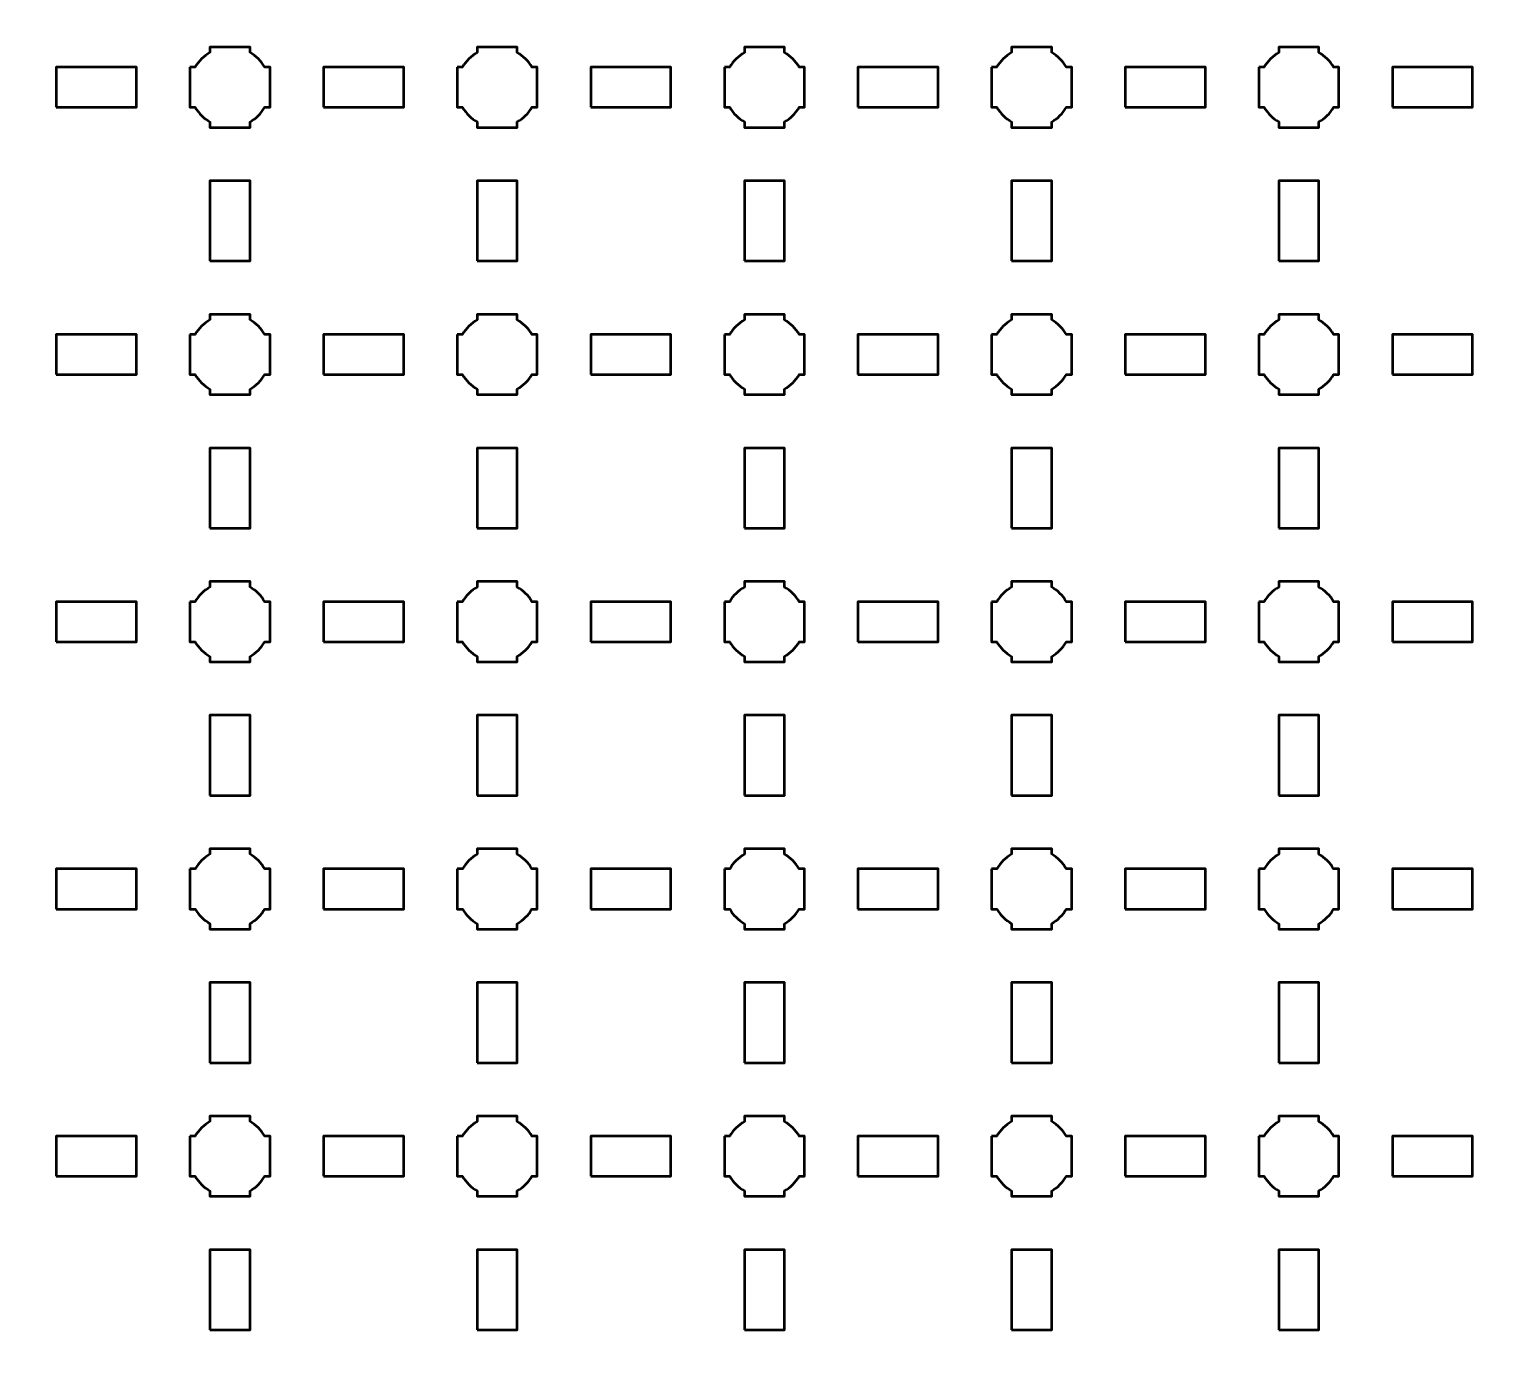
# Model space of a CAD drawing. Header units: centimetres. Extents: x -31.1 to 10.1, y -35.5 to 5.8.
# Drawn here: x -20 to -8.93, y -26.34 to -16.42 of the extents above; entities that cross this region are included whole.
import ezdxf

# ---------------------------------------------------------------- set-up
doc = ezdxf.new("R2010")
doc.units = ezdxf.units.CM
doc.header["$MEASUREMENT"] = 0
doc.layers.add('Layer 1', color=7, linetype='Continuous')

msp = doc.modelspace()

# ---------------------------------------------------------------- linework, layer by layer
at = {"layer": 'Layer 1', "lineweight": 53}
for points in [[(-19.8, -17), (-19.2, -17), (-19.2, -16.7), (-19.8, -16.7), (-19.8, -17)], [(-17.8, -17), (-17.2, -17), (-17.2, -16.7), (-17.8, -16.7), (-17.8, -17)], [(-15.8, -17), (-15.2, -17), (-15.2, -16.7), (-15.8, -16.7), (-15.8, -17)], [(-13.8, -17), (-13.2, -17), (-13.2, -16.7), (-13.8, -16.7), (-13.8, -17)], [(-11.8, -17), (-11.2, -17), (-11.2, -16.7), (-11.8, -16.7), (-11.8, -17)], [(-9.8, -17), (-9.2, -17), (-9.2, -16.7), (-9.8, -16.7), (-9.8, -17)], [(-18.65, -18.15), (-18.35, -18.15), (-18.35, -17.55), (-18.65, -17.55), (-18.65, -18.15)], [(-16.65, -18.15), (-16.35, -18.15), (-16.35, -17.55), (-16.65, -17.55), (-16.65, -18.15)], [(-14.65, -18.15), (-14.35, -18.15), (-14.35, -17.55), (-14.65, -17.55), (-14.65, -18.15)], [(-12.65, -18.15), (-12.35, -18.15), (-12.35, -17.55), (-12.65, -17.55), (-12.65, -18.15)], [(-10.65, -18.15), (-10.35, -18.15), (-10.35, -17.55), (-10.65, -17.55), (-10.65, -18.15)], [(-19.8, -19), (-19.2, -19), (-19.2, -18.7), (-19.8, -18.7), (-19.8, -19)], [(-17.8, -19), (-17.2, -19), (-17.2, -18.7), (-17.8, -18.7), (-17.8, -19)], [(-15.8, -19), (-15.2, -19), (-15.2, -18.7), (-15.8, -18.7), (-15.8, -19)], [(-13.8, -19), (-13.2, -19), (-13.2, -18.7), (-13.8, -18.7), (-13.8, -19)], [(-11.8, -19), (-11.2, -19), (-11.2, -18.7), (-11.8, -18.7), (-11.8, -19)], [(-9.8, -19), (-9.2, -19), (-9.2, -18.7), (-9.8, -18.7), (-9.8, -19)], [(-18.65, -20.15), (-18.35, -20.15), (-18.35, -19.55), (-18.65, -19.55), (-18.65, -20.15)], [(-16.65, -20.15), (-16.35, -20.15), (-16.35, -19.55), (-16.65, -19.55), (-16.65, -20.15)], [(-14.65, -20.15), (-14.35, -20.15), (-14.35, -19.55), (-14.65, -19.55), (-14.65, -20.15)], [(-12.65, -20.15), (-12.35, -20.15), (-12.35, -19.55), (-12.65, -19.55), (-12.65, -20.15)], [(-10.65, -20.15), (-10.35, -20.15), (-10.35, -19.55), (-10.65, -19.55), (-10.65, -20.15)], [(-19.8, -21), (-19.2, -21), (-19.2, -20.7), (-19.8, -20.7), (-19.8, -21)], [(-17.8, -21), (-17.2, -21), (-17.2, -20.7), (-17.8, -20.7), (-17.8, -21)], [(-15.8, -21), (-15.2, -21), (-15.2, -20.7), (-15.8, -20.7), (-15.8, -21)], [(-13.8, -21), (-13.2, -21), (-13.2, -20.7), (-13.8, -20.7), (-13.8, -21)], [(-11.8, -21), (-11.2, -21), (-11.2, -20.7), (-11.8, -20.7), (-11.8, -21)], [(-9.8, -21), (-9.2, -21), (-9.2, -20.7), (-9.8, -20.7), (-9.8, -21)], [(-18.65, -22.15), (-18.35, -22.15), (-18.35, -21.55), (-18.65, -21.55), (-18.65, -22.15)], [(-16.65, -22.15), (-16.35, -22.15), (-16.35, -21.55), (-16.65, -21.55), (-16.65, -22.15)], [(-14.65, -22.15), (-14.35, -22.15), (-14.35, -21.55), (-14.65, -21.55), (-14.65, -22.15)], [(-12.65, -22.15), (-12.35, -22.15), (-12.35, -21.55), (-12.65, -21.55), (-12.65, -22.15)], [(-10.65, -22.15), (-10.35, -22.15), (-10.35, -21.55), (-10.65, -21.55), (-10.65, -22.15)], [(-19.8, -23), (-19.2, -23), (-19.2, -22.7), (-19.8, -22.7), (-19.8, -23)], [(-17.8, -23), (-17.2, -23), (-17.2, -22.7), (-17.8, -22.7), (-17.8, -23)], [(-15.8, -23), (-15.2, -23), (-15.2, -22.7), (-15.8, -22.7), (-15.8, -23)], [(-13.8, -23), (-13.2, -23), (-13.2, -22.7), (-13.8, -22.7), (-13.8, -23)], [(-11.8, -23), (-11.2, -23), (-11.2, -22.7), (-11.8, -22.7), (-11.8, -23)], [(-9.8, -23), (-9.2, -23), (-9.2, -22.7), (-9.8, -22.7), (-9.8, -23)], [(-18.65, -24.15), (-18.35, -24.15), (-18.35, -23.55), (-18.65, -23.55), (-18.65, -24.15)], [(-16.65, -24.15), (-16.35, -24.15), (-16.35, -23.55), (-16.65, -23.55), (-16.65, -24.15)], [(-14.65, -24.15), (-14.35, -24.15), (-14.35, -23.55), (-14.65, -23.55), (-14.65, -24.15)], [(-12.65, -24.15), (-12.35, -24.15), (-12.35, -23.55), (-12.65, -23.55), (-12.65, -24.15)], [(-10.65, -24.15), (-10.35, -24.15), (-10.35, -23.55), (-10.65, -23.55), (-10.65, -24.15)], [(-19.8, -25), (-19.2, -25), (-19.2, -24.7), (-19.8, -24.7), (-19.8, -25)], [(-17.8, -25), (-17.2, -25), (-17.2, -24.7), (-17.8, -24.7), (-17.8, -25)], [(-15.8, -25), (-15.2, -25), (-15.2, -24.7), (-15.8, -24.7), (-15.8, -25)], [(-13.8, -25), (-13.2, -25), (-13.2, -24.7), (-13.8, -24.7), (-13.8, -25)], [(-11.8, -25), (-11.2, -25), (-11.2, -24.7), (-11.8, -24.7), (-11.8, -25)], [(-9.8, -25), (-9.2, -25), (-9.2, -24.7), (-9.8, -24.7), (-9.8, -25)], [(-18.65, -26.15), (-18.35, -26.15), (-18.35, -25.55), (-18.65, -25.55), (-18.65, -26.15)], [(-16.65, -26.15), (-16.35, -26.15), (-16.35, -25.55), (-16.65, -25.55), (-16.65, -26.15)], [(-14.65, -26.15), (-14.35, -26.15), (-14.35, -25.55), (-14.65, -25.55), (-14.65, -26.15)], [(-12.65, -26.15), (-12.35, -26.15), (-12.35, -25.55), (-12.65, -25.55), (-12.65, -26.15)], [(-10.65, -26.15), (-10.35, -26.15), (-10.35, -25.55), (-10.65, -25.55), (-10.65, -26.15)]]:
    msp.add_lwpolyline(points, close=True, dxfattribs=at)
at = {"layer": 'Layer 1', "color": 250, "lineweight": 53}
msp.add_ellipse((-10.5, -14.85), major_axis=(0, 20.65), ratio=1, dxfattribs=at)
at = {"layer": 'Layer 1', "lineweight": 53}
for points in [[(-18.8, -16.7), (-18.8, -16.7), (-18.75985, -16.7), (-18.75985, -16.7), (-18.75985, -16.7), (-18.7335, -16.65447), (-18.69553, -16.6165), (-18.65, -16.59015), (-18.65, -16.59015), (-18.65, -16.59015), (-18.65, -16.55), (-18.65, -16.55), (-18.65, -16.55), (-18.65, -16.55), (-18.5, -16.55), (-18.5, -16.55), (-18.5, -16.55), (-18.5, -16.55), (-18.35, -16.55), (-18.35, -16.55), (-18.35, -16.55), (-18.35, -16.55), (-18.35, -16.59015), (-18.35, -16.59015), (-18.35, -16.59015), (-18.30447, -16.6165), (-18.2665, -16.65447), (-18.24015, -16.7), (-18.24015, -16.7), (-18.24015, -16.7), (-18.2, -16.7), (-18.2, -16.7), (-18.2, -16.7), (-18.2, -16.7), (-18.2, -16.85), (-18.2, -16.85), (-18.2, -16.85), (-18.2, -16.85), (-18.2, -17), (-18.2, -17), (-18.2, -17), (-18.2, -17), (-18.24015, -17), (-18.24015, -17), (-18.24015, -17), (-18.2665, -17.04553), (-18.30447, -17.0835), (-18.35, -17.10985), (-18.35, -17.10985), (-18.35, -17.10985), (-18.35, -17.15), (-18.35, -17.15), (-18.35, -17.15), (-18.35, -17.15), (-18.5, -17.15), (-18.5, -17.15), (-18.5, -17.15), (-18.5, -17.15), (-18.65, -17.15), (-18.65, -17.15), (-18.65, -17.15), (-18.65, -17.15), (-18.65, -17.10985), (-18.65, -17.10985), (-18.65, -17.10985), (-18.69553, -17.0835), (-18.7335, -17.04553), (-18.75985, -17), (-18.75985, -17), (-18.75985, -17), (-18.8, -17), (-18.8, -17), (-18.8, -17), (-18.8, -17), (-18.8, -16.85), (-18.8, -16.85), (-18.8, -16.85), (-18.8, -16.85), (-18.8, -16.7), (-18.8, -16.7)], [(-16.8, -16.7), (-16.8, -16.7), (-16.75985, -16.7), (-16.75985, -16.7), (-16.75985, -16.7), (-16.7335, -16.65447), (-16.69553, -16.6165), (-16.65, -16.59015), (-16.65, -16.59015), (-16.65, -16.59015), (-16.65, -16.55), (-16.65, -16.55), (-16.65, -16.55), (-16.65, -16.55), (-16.5, -16.55), (-16.5, -16.55), (-16.5, -16.55), (-16.5, -16.55), (-16.35, -16.55), (-16.35, -16.55), (-16.35, -16.55), (-16.35, -16.55), (-16.35, -16.59015), (-16.35, -16.59015), (-16.35, -16.59015), (-16.30447, -16.6165), (-16.2665, -16.65447), (-16.24015, -16.7), (-16.24015, -16.7), (-16.24015, -16.7), (-16.2, -16.7), (-16.2, -16.7), (-16.2, -16.7), (-16.2, -16.7), (-16.2, -16.85), (-16.2, -16.85), (-16.2, -16.85), (-16.2, -16.85), (-16.2, -17), (-16.2, -17), (-16.2, -17), (-16.2, -17), (-16.24015, -17), (-16.24015, -17), (-16.24015, -17), (-16.2665, -17.04553), (-16.30447, -17.0835), (-16.35, -17.10985), (-16.35, -17.10985), (-16.35, -17.10985), (-16.35, -17.15), (-16.35, -17.15), (-16.35, -17.15), (-16.35, -17.15), (-16.5, -17.15), (-16.5, -17.15), (-16.5, -17.15), (-16.5, -17.15), (-16.65, -17.15), (-16.65, -17.15), (-16.65, -17.15), (-16.65, -17.15), (-16.65, -17.10985), (-16.65, -17.10985), (-16.65, -17.10985), (-16.69553, -17.0835), (-16.7335, -17.04553), (-16.75985, -17), (-16.75985, -17), (-16.75985, -17), (-16.8, -17), (-16.8, -17), (-16.8, -17), (-16.8, -17), (-16.8, -16.85), (-16.8, -16.85), (-16.8, -16.85), (-16.8, -16.85), (-16.8, -16.7), (-16.8, -16.7)], [(-14.8, -16.7), (-14.8, -16.7), (-14.75985, -16.7), (-14.75985, -16.7), (-14.75985, -16.7), (-14.7335, -16.65447), (-14.69553, -16.6165), (-14.65, -16.59015), (-14.65, -16.59015), (-14.65, -16.59015), (-14.65, -16.55), (-14.65, -16.55), (-14.65, -16.55), (-14.65, -16.55), (-14.5, -16.55), (-14.5, -16.55), (-14.5, -16.55), (-14.5, -16.55), (-14.35, -16.55), (-14.35, -16.55), (-14.35, -16.55), (-14.35, -16.55), (-14.35, -16.59015), (-14.35, -16.59015), (-14.35, -16.59015), (-14.30447, -16.6165), (-14.2665, -16.65447), (-14.24015, -16.7), (-14.24015, -16.7), (-14.24015, -16.7), (-14.2, -16.7), (-14.2, -16.7), (-14.2, -16.7), (-14.2, -16.7), (-14.2, -16.85), (-14.2, -16.85), (-14.2, -16.85), (-14.2, -16.85), (-14.2, -17), (-14.2, -17), (-14.2, -17), (-14.2, -17), (-14.24015, -17), (-14.24015, -17), (-14.24015, -17), (-14.2665, -17.04553), (-14.30447, -17.0835), (-14.35, -17.10985), (-14.35, -17.10985), (-14.35, -17.10985), (-14.35, -17.15), (-14.35, -17.15), (-14.35, -17.15), (-14.35, -17.15), (-14.5, -17.15), (-14.5, -17.15), (-14.5, -17.15), (-14.5, -17.15), (-14.65, -17.15), (-14.65, -17.15), (-14.65, -17.15), (-14.65, -17.15), (-14.65, -17.10985), (-14.65, -17.10985), (-14.65, -17.10985), (-14.69553, -17.0835), (-14.7335, -17.04553), (-14.75985, -17), (-14.75985, -17), (-14.75985, -17), (-14.8, -17), (-14.8, -17), (-14.8, -17), (-14.8, -17), (-14.8, -16.85), (-14.8, -16.85), (-14.8, -16.85), (-14.8, -16.85), (-14.8, -16.7), (-14.8, -16.7)], [(-12.8, -16.7), (-12.8, -16.7), (-12.75985, -16.7), (-12.75985, -16.7), (-12.75985, -16.7), (-12.7335, -16.65447), (-12.69553, -16.6165), (-12.65, -16.59015), (-12.65, -16.59015), (-12.65, -16.59015), (-12.65, -16.55), (-12.65, -16.55), (-12.65, -16.55), (-12.65, -16.55), (-12.5, -16.55), (-12.5, -16.55), (-12.5, -16.55), (-12.5, -16.55), (-12.35, -16.55), (-12.35, -16.55), (-12.35, -16.55), (-12.35, -16.55), (-12.35, -16.59015), (-12.35, -16.59015), (-12.35, -16.59015), (-12.30447, -16.6165), (-12.2665, -16.65447), (-12.24015, -16.7), (-12.24015, -16.7), (-12.24015, -16.7), (-12.2, -16.7), (-12.2, -16.7), (-12.2, -16.7), (-12.2, -16.7), (-12.2, -16.85), (-12.2, -16.85), (-12.2, -16.85), (-12.2, -16.85), (-12.2, -17), (-12.2, -17), (-12.2, -17), (-12.2, -17), (-12.24015, -17), (-12.24015, -17), (-12.24015, -17), (-12.2665, -17.04553), (-12.30447, -17.0835), (-12.35, -17.10985), (-12.35, -17.10985), (-12.35, -17.10985), (-12.35, -17.15), (-12.35, -17.15), (-12.35, -17.15), (-12.35, -17.15), (-12.5, -17.15), (-12.5, -17.15), (-12.5, -17.15), (-12.5, -17.15), (-12.65, -17.15), (-12.65, -17.15), (-12.65, -17.15), (-12.65, -17.15), (-12.65, -17.10985), (-12.65, -17.10985), (-12.65, -17.10985), (-12.69553, -17.0835), (-12.7335, -17.04553), (-12.75985, -17), (-12.75985, -17), (-12.75985, -17), (-12.8, -17), (-12.8, -17), (-12.8, -17), (-12.8, -17), (-12.8, -16.85), (-12.8, -16.85), (-12.8, -16.85), (-12.8, -16.85), (-12.8, -16.7), (-12.8, -16.7)], [(-10.8, -16.7), (-10.8, -16.7), (-10.75985, -16.7), (-10.75985, -16.7), (-10.75985, -16.7), (-10.7335, -16.65447), (-10.69553, -16.6165), (-10.65, -16.59015), (-10.65, -16.59015), (-10.65, -16.59015), (-10.65, -16.55), (-10.65, -16.55), (-10.65, -16.55), (-10.65, -16.55), (-10.5, -16.55), (-10.5, -16.55), (-10.5, -16.55), (-10.5, -16.55), (-10.35, -16.55), (-10.35, -16.55), (-10.35, -16.55), (-10.35, -16.55), (-10.35, -16.59015), (-10.35, -16.59015), (-10.35, -16.59015), (-10.30447, -16.6165), (-10.2665, -16.65447), (-10.24015, -16.7), (-10.24015, -16.7), (-10.24015, -16.7), (-10.2, -16.7), (-10.2, -16.7), (-10.2, -16.7), (-10.2, -16.7), (-10.2, -16.85), (-10.2, -16.85), (-10.2, -16.85), (-10.2, -16.85), (-10.2, -17), (-10.2, -17), (-10.2, -17), (-10.2, -17), (-10.24015, -17), (-10.24015, -17), (-10.24015, -17), (-10.2665, -17.04553), (-10.30447, -17.0835), (-10.35, -17.10985), (-10.35, -17.10985), (-10.35, -17.10985), (-10.35, -17.15), (-10.35, -17.15), (-10.35, -17.15), (-10.35, -17.15), (-10.5, -17.15), (-10.5, -17.15), (-10.5, -17.15), (-10.5, -17.15), (-10.65, -17.15), (-10.65, -17.15), (-10.65, -17.15), (-10.65, -17.15), (-10.65, -17.10985), (-10.65, -17.10985), (-10.65, -17.10985), (-10.69553, -17.0835), (-10.7335, -17.04553), (-10.75985, -17), (-10.75985, -17), (-10.75985, -17), (-10.8, -17), (-10.8, -17), (-10.8, -17), (-10.8, -17), (-10.8, -16.85), (-10.8, -16.85), (-10.8, -16.85), (-10.8, -16.85), (-10.8, -16.7), (-10.8, -16.7)], [(-18.8, -18.7), (-18.8, -18.7), (-18.75985, -18.7), (-18.75985, -18.7), (-18.75985, -18.7), (-18.7335, -18.65447), (-18.69553, -18.6165), (-18.65, -18.59015), (-18.65, -18.59015), (-18.65, -18.59015), (-18.65, -18.55), (-18.65, -18.55), (-18.65, -18.55), (-18.65, -18.55), (-18.5, -18.55), (-18.5, -18.55), (-18.5, -18.55), (-18.5, -18.55), (-18.35, -18.55), (-18.35, -18.55), (-18.35, -18.55), (-18.35, -18.55), (-18.35, -18.59015), (-18.35, -18.59015), (-18.35, -18.59015), (-18.30447, -18.6165), (-18.2665, -18.65447), (-18.24015, -18.7), (-18.24015, -18.7), (-18.24015, -18.7), (-18.2, -18.7), (-18.2, -18.7), (-18.2, -18.7), (-18.2, -18.7), (-18.2, -18.85), (-18.2, -18.85), (-18.2, -18.85), (-18.2, -18.85), (-18.2, -19), (-18.2, -19), (-18.2, -19), (-18.2, -19), (-18.24015, -19), (-18.24015, -19), (-18.24015, -19), (-18.2665, -19.04553), (-18.30447, -19.0835), (-18.35, -19.10985), (-18.35, -19.10985), (-18.35, -19.10985), (-18.35, -19.15), (-18.35, -19.15), (-18.35, -19.15), (-18.35, -19.15), (-18.5, -19.15), (-18.5, -19.15), (-18.5, -19.15), (-18.5, -19.15), (-18.65, -19.15), (-18.65, -19.15), (-18.65, -19.15), (-18.65, -19.15), (-18.65, -19.10985), (-18.65, -19.10985), (-18.65, -19.10985), (-18.69553, -19.0835), (-18.7335, -19.04553), (-18.75985, -19), (-18.75985, -19), (-18.75985, -19), (-18.8, -19), (-18.8, -19), (-18.8, -19), (-18.8, -19), (-18.8, -18.85), (-18.8, -18.85), (-18.8, -18.85), (-18.8, -18.85), (-18.8, -18.7), (-18.8, -18.7)], [(-16.8, -18.7), (-16.8, -18.7), (-16.75985, -18.7), (-16.75985, -18.7), (-16.75985, -18.7), (-16.7335, -18.65447), (-16.69553, -18.6165), (-16.65, -18.59015), (-16.65, -18.59015), (-16.65, -18.59015), (-16.65, -18.55), (-16.65, -18.55), (-16.65, -18.55), (-16.65, -18.55), (-16.5, -18.55), (-16.5, -18.55), (-16.5, -18.55), (-16.5, -18.55), (-16.35, -18.55), (-16.35, -18.55), (-16.35, -18.55), (-16.35, -18.55), (-16.35, -18.59015), (-16.35, -18.59015), (-16.35, -18.59015), (-16.30447, -18.6165), (-16.2665, -18.65447), (-16.24015, -18.7), (-16.24015, -18.7), (-16.24015, -18.7), (-16.2, -18.7), (-16.2, -18.7), (-16.2, -18.7), (-16.2, -18.7), (-16.2, -18.85), (-16.2, -18.85), (-16.2, -18.85), (-16.2, -18.85), (-16.2, -19), (-16.2, -19), (-16.2, -19), (-16.2, -19), (-16.24015, -19), (-16.24015, -19), (-16.24015, -19), (-16.2665, -19.04553), (-16.30447, -19.0835), (-16.35, -19.10985), (-16.35, -19.10985), (-16.35, -19.10985), (-16.35, -19.15), (-16.35, -19.15), (-16.35, -19.15), (-16.35, -19.15), (-16.5, -19.15), (-16.5, -19.15), (-16.5, -19.15), (-16.5, -19.15), (-16.65, -19.15), (-16.65, -19.15), (-16.65, -19.15), (-16.65, -19.15), (-16.65, -19.10985), (-16.65, -19.10985), (-16.65, -19.10985), (-16.69553, -19.0835), (-16.7335, -19.04553), (-16.75985, -19), (-16.75985, -19), (-16.75985, -19), (-16.8, -19), (-16.8, -19), (-16.8, -19), (-16.8, -19), (-16.8, -18.85), (-16.8, -18.85), (-16.8, -18.85), (-16.8, -18.85), (-16.8, -18.7), (-16.8, -18.7)], [(-14.8, -18.7), (-14.8, -18.7), (-14.75985, -18.7), (-14.75985, -18.7), (-14.75985, -18.7), (-14.7335, -18.65447), (-14.69553, -18.6165), (-14.65, -18.59015), (-14.65, -18.59015), (-14.65, -18.59015), (-14.65, -18.55), (-14.65, -18.55), (-14.65, -18.55), (-14.65, -18.55), (-14.5, -18.55), (-14.5, -18.55), (-14.5, -18.55), (-14.5, -18.55), (-14.35, -18.55), (-14.35, -18.55), (-14.35, -18.55), (-14.35, -18.55), (-14.35, -18.59015), (-14.35, -18.59015), (-14.35, -18.59015), (-14.30447, -18.6165), (-14.2665, -18.65447), (-14.24015, -18.7), (-14.24015, -18.7), (-14.24015, -18.7), (-14.2, -18.7), (-14.2, -18.7), (-14.2, -18.7), (-14.2, -18.7), (-14.2, -18.85), (-14.2, -18.85), (-14.2, -18.85), (-14.2, -18.85), (-14.2, -19), (-14.2, -19), (-14.2, -19), (-14.2, -19), (-14.24015, -19), (-14.24015, -19), (-14.24015, -19), (-14.2665, -19.04553), (-14.30447, -19.0835), (-14.35, -19.10985), (-14.35, -19.10985), (-14.35, -19.10985), (-14.35, -19.15), (-14.35, -19.15), (-14.35, -19.15), (-14.35, -19.15), (-14.5, -19.15), (-14.5, -19.15), (-14.5, -19.15), (-14.5, -19.15), (-14.65, -19.15), (-14.65, -19.15), (-14.65, -19.15), (-14.65, -19.15), (-14.65, -19.10985), (-14.65, -19.10985), (-14.65, -19.10985), (-14.69553, -19.0835), (-14.7335, -19.04553), (-14.75985, -19), (-14.75985, -19), (-14.75985, -19), (-14.8, -19), (-14.8, -19), (-14.8, -19), (-14.8, -19), (-14.8, -18.85), (-14.8, -18.85), (-14.8, -18.85), (-14.8, -18.85), (-14.8, -18.7), (-14.8, -18.7)], [(-12.8, -18.7), (-12.8, -18.7), (-12.75985, -18.7), (-12.75985, -18.7), (-12.75985, -18.7), (-12.7335, -18.65447), (-12.69553, -18.6165), (-12.65, -18.59015), (-12.65, -18.59015), (-12.65, -18.59015), (-12.65, -18.55), (-12.65, -18.55), (-12.65, -18.55), (-12.65, -18.55), (-12.5, -18.55), (-12.5, -18.55), (-12.5, -18.55), (-12.5, -18.55), (-12.35, -18.55), (-12.35, -18.55), (-12.35, -18.55), (-12.35, -18.55), (-12.35, -18.59015), (-12.35, -18.59015), (-12.35, -18.59015), (-12.30447, -18.6165), (-12.2665, -18.65447), (-12.24015, -18.7), (-12.24015, -18.7), (-12.24015, -18.7), (-12.2, -18.7), (-12.2, -18.7), (-12.2, -18.7), (-12.2, -18.7), (-12.2, -18.85), (-12.2, -18.85), (-12.2, -18.85), (-12.2, -18.85), (-12.2, -19), (-12.2, -19), (-12.2, -19), (-12.2, -19), (-12.24015, -19), (-12.24015, -19), (-12.24015, -19), (-12.2665, -19.04553), (-12.30447, -19.0835), (-12.35, -19.10985), (-12.35, -19.10985), (-12.35, -19.10985), (-12.35, -19.15), (-12.35, -19.15), (-12.35, -19.15), (-12.35, -19.15), (-12.5, -19.15), (-12.5, -19.15), (-12.5, -19.15), (-12.5, -19.15), (-12.65, -19.15), (-12.65, -19.15), (-12.65, -19.15), (-12.65, -19.15), (-12.65, -19.10985), (-12.65, -19.10985), (-12.65, -19.10985), (-12.69553, -19.0835), (-12.7335, -19.04553), (-12.75985, -19), (-12.75985, -19), (-12.75985, -19), (-12.8, -19), (-12.8, -19), (-12.8, -19), (-12.8, -19), (-12.8, -18.85), (-12.8, -18.85), (-12.8, -18.85), (-12.8, -18.85), (-12.8, -18.7), (-12.8, -18.7)], [(-10.8, -18.7), (-10.8, -18.7), (-10.75985, -18.7), (-10.75985, -18.7), (-10.75985, -18.7), (-10.7335, -18.65447), (-10.69553, -18.6165), (-10.65, -18.59015), (-10.65, -18.59015), (-10.65, -18.59015), (-10.65, -18.55), (-10.65, -18.55), (-10.65, -18.55), (-10.65, -18.55), (-10.5, -18.55), (-10.5, -18.55), (-10.5, -18.55), (-10.5, -18.55), (-10.35, -18.55), (-10.35, -18.55), (-10.35, -18.55), (-10.35, -18.55), (-10.35, -18.59015), (-10.35, -18.59015), (-10.35, -18.59015), (-10.30447, -18.6165), (-10.2665, -18.65447), (-10.24015, -18.7), (-10.24015, -18.7), (-10.24015, -18.7), (-10.2, -18.7), (-10.2, -18.7), (-10.2, -18.7), (-10.2, -18.7), (-10.2, -18.85), (-10.2, -18.85), (-10.2, -18.85), (-10.2, -18.85), (-10.2, -19), (-10.2, -19), (-10.2, -19), (-10.2, -19), (-10.24015, -19), (-10.24015, -19), (-10.24015, -19), (-10.2665, -19.04553), (-10.30447, -19.0835), (-10.35, -19.10985), (-10.35, -19.10985), (-10.35, -19.10985), (-10.35, -19.15), (-10.35, -19.15), (-10.35, -19.15), (-10.35, -19.15), (-10.5, -19.15), (-10.5, -19.15), (-10.5, -19.15), (-10.5, -19.15), (-10.65, -19.15), (-10.65, -19.15), (-10.65, -19.15), (-10.65, -19.15), (-10.65, -19.10985), (-10.65, -19.10985), (-10.65, -19.10985), (-10.69553, -19.0835), (-10.7335, -19.04553), (-10.75985, -19), (-10.75985, -19), (-10.75985, -19), (-10.8, -19), (-10.8, -19), (-10.8, -19), (-10.8, -19), (-10.8, -18.85), (-10.8, -18.85), (-10.8, -18.85), (-10.8, -18.85), (-10.8, -18.7), (-10.8, -18.7)], [(-18.8, -20.7), (-18.8, -20.7), (-18.75985, -20.7), (-18.75985, -20.7), (-18.75985, -20.7), (-18.7335, -20.65447), (-18.69553, -20.6165), (-18.65, -20.59015), (-18.65, -20.59015), (-18.65, -20.59015), (-18.65, -20.55), (-18.65, -20.55), (-18.65, -20.55), (-18.65, -20.55), (-18.5, -20.55), (-18.5, -20.55), (-18.5, -20.55), (-18.5, -20.55), (-18.35, -20.55), (-18.35, -20.55), (-18.35, -20.55), (-18.35, -20.55), (-18.35, -20.59015), (-18.35, -20.59015), (-18.35, -20.59015), (-18.30447, -20.6165), (-18.2665, -20.65447), (-18.24015, -20.7), (-18.24015, -20.7), (-18.24015, -20.7), (-18.2, -20.7), (-18.2, -20.7), (-18.2, -20.7), (-18.2, -20.7), (-18.2, -20.85), (-18.2, -20.85), (-18.2, -20.85), (-18.2, -20.85), (-18.2, -21), (-18.2, -21), (-18.2, -21), (-18.2, -21), (-18.24015, -21), (-18.24015, -21), (-18.24015, -21), (-18.2665, -21.04553), (-18.30447, -21.0835), (-18.35, -21.10985), (-18.35, -21.10985), (-18.35, -21.10985), (-18.35, -21.15), (-18.35, -21.15), (-18.35, -21.15), (-18.35, -21.15), (-18.5, -21.15), (-18.5, -21.15), (-18.5, -21.15), (-18.5, -21.15), (-18.65, -21.15), (-18.65, -21.15), (-18.65, -21.15), (-18.65, -21.15), (-18.65, -21.10985), (-18.65, -21.10985), (-18.65, -21.10985), (-18.69553, -21.0835), (-18.7335, -21.04553), (-18.75985, -21), (-18.75985, -21), (-18.75985, -21), (-18.8, -21), (-18.8, -21), (-18.8, -21), (-18.8, -21), (-18.8, -20.85), (-18.8, -20.85), (-18.8, -20.85), (-18.8, -20.85), (-18.8, -20.7), (-18.8, -20.7)], [(-16.8, -20.7), (-16.8, -20.7), (-16.75985, -20.7), (-16.75985, -20.7), (-16.75985, -20.7), (-16.7335, -20.65447), (-16.69553, -20.6165), (-16.65, -20.59015), (-16.65, -20.59015), (-16.65, -20.59015), (-16.65, -20.55), (-16.65, -20.55), (-16.65, -20.55), (-16.65, -20.55), (-16.5, -20.55), (-16.5, -20.55), (-16.5, -20.55), (-16.5, -20.55), (-16.35, -20.55), (-16.35, -20.55), (-16.35, -20.55), (-16.35, -20.55), (-16.35, -20.59015), (-16.35, -20.59015), (-16.35, -20.59015), (-16.30447, -20.6165), (-16.2665, -20.65447), (-16.24015, -20.7), (-16.24015, -20.7), (-16.24015, -20.7), (-16.2, -20.7), (-16.2, -20.7), (-16.2, -20.7), (-16.2, -20.7), (-16.2, -20.85), (-16.2, -20.85), (-16.2, -20.85), (-16.2, -20.85), (-16.2, -21), (-16.2, -21), (-16.2, -21), (-16.2, -21), (-16.24015, -21), (-16.24015, -21), (-16.24015, -21), (-16.2665, -21.04553), (-16.30447, -21.0835), (-16.35, -21.10985), (-16.35, -21.10985), (-16.35, -21.10985), (-16.35, -21.15), (-16.35, -21.15), (-16.35, -21.15), (-16.35, -21.15), (-16.5, -21.15), (-16.5, -21.15), (-16.5, -21.15), (-16.5, -21.15), (-16.65, -21.15), (-16.65, -21.15), (-16.65, -21.15), (-16.65, -21.15), (-16.65, -21.10985), (-16.65, -21.10985), (-16.65, -21.10985), (-16.69553, -21.0835), (-16.7335, -21.04553), (-16.75985, -21), (-16.75985, -21), (-16.75985, -21), (-16.8, -21), (-16.8, -21), (-16.8, -21), (-16.8, -21), (-16.8, -20.85), (-16.8, -20.85), (-16.8, -20.85), (-16.8, -20.85), (-16.8, -20.7), (-16.8, -20.7)], [(-14.8, -20.7), (-14.8, -20.7), (-14.75985, -20.7), (-14.75985, -20.7), (-14.75985, -20.7), (-14.7335, -20.65447), (-14.69553, -20.6165), (-14.65, -20.59015), (-14.65, -20.59015), (-14.65, -20.59015), (-14.65, -20.55), (-14.65, -20.55), (-14.65, -20.55), (-14.65, -20.55), (-14.5, -20.55), (-14.5, -20.55), (-14.5, -20.55), (-14.5, -20.55), (-14.35, -20.55), (-14.35, -20.55), (-14.35, -20.55), (-14.35, -20.55), (-14.35, -20.59015), (-14.35, -20.59015), (-14.35, -20.59015), (-14.30447, -20.6165), (-14.2665, -20.65447), (-14.24015, -20.7), (-14.24015, -20.7), (-14.24015, -20.7), (-14.2, -20.7), (-14.2, -20.7), (-14.2, -20.7), (-14.2, -20.7), (-14.2, -20.85), (-14.2, -20.85), (-14.2, -20.85), (-14.2, -20.85), (-14.2, -21), (-14.2, -21), (-14.2, -21), (-14.2, -21), (-14.24015, -21), (-14.24015, -21), (-14.24015, -21), (-14.2665, -21.04553), (-14.30447, -21.0835), (-14.35, -21.10985), (-14.35, -21.10985), (-14.35, -21.10985), (-14.35, -21.15), (-14.35, -21.15), (-14.35, -21.15), (-14.35, -21.15), (-14.5, -21.15), (-14.5, -21.15), (-14.5, -21.15), (-14.5, -21.15), (-14.65, -21.15), (-14.65, -21.15), (-14.65, -21.15), (-14.65, -21.15), (-14.65, -21.10985), (-14.65, -21.10985), (-14.65, -21.10985), (-14.69553, -21.0835), (-14.7335, -21.04553), (-14.75985, -21), (-14.75985, -21), (-14.75985, -21), (-14.8, -21), (-14.8, -21), (-14.8, -21), (-14.8, -21), (-14.8, -20.85), (-14.8, -20.85), (-14.8, -20.85), (-14.8, -20.85), (-14.8, -20.7), (-14.8, -20.7)], [(-12.8, -20.7), (-12.8, -20.7), (-12.75985, -20.7), (-12.75985, -20.7), (-12.75985, -20.7), (-12.7335, -20.65447), (-12.69553, -20.6165), (-12.65, -20.59015), (-12.65, -20.59015), (-12.65, -20.59015), (-12.65, -20.55), (-12.65, -20.55), (-12.65, -20.55), (-12.65, -20.55), (-12.5, -20.55), (-12.5, -20.55), (-12.5, -20.55), (-12.5, -20.55), (-12.35, -20.55), (-12.35, -20.55), (-12.35, -20.55), (-12.35, -20.55), (-12.35, -20.59015), (-12.35, -20.59015), (-12.35, -20.59015), (-12.30447, -20.6165), (-12.2665, -20.65447), (-12.24015, -20.7), (-12.24015, -20.7), (-12.24015, -20.7), (-12.2, -20.7), (-12.2, -20.7), (-12.2, -20.7), (-12.2, -20.7), (-12.2, -20.85), (-12.2, -20.85), (-12.2, -20.85), (-12.2, -20.85), (-12.2, -21), (-12.2, -21), (-12.2, -21), (-12.2, -21), (-12.24015, -21), (-12.24015, -21), (-12.24015, -21), (-12.2665, -21.04553), (-12.30447, -21.0835), (-12.35, -21.10985), (-12.35, -21.10985), (-12.35, -21.10985), (-12.35, -21.15), (-12.35, -21.15), (-12.35, -21.15), (-12.35, -21.15), (-12.5, -21.15), (-12.5, -21.15), (-12.5, -21.15), (-12.5, -21.15), (-12.65, -21.15), (-12.65, -21.15), (-12.65, -21.15), (-12.65, -21.15), (-12.65, -21.10985), (-12.65, -21.10985), (-12.65, -21.10985), (-12.69553, -21.0835), (-12.7335, -21.04553), (-12.75985, -21), (-12.75985, -21), (-12.75985, -21), (-12.8, -21), (-12.8, -21), (-12.8, -21), (-12.8, -21), (-12.8, -20.85), (-12.8, -20.85), (-12.8, -20.85), (-12.8, -20.85), (-12.8, -20.7), (-12.8, -20.7)], [(-10.8, -20.7), (-10.8, -20.7), (-10.75985, -20.7), (-10.75985, -20.7), (-10.75985, -20.7), (-10.7335, -20.65447), (-10.69553, -20.6165), (-10.65, -20.59015), (-10.65, -20.59015), (-10.65, -20.59015), (-10.65, -20.55), (-10.65, -20.55), (-10.65, -20.55), (-10.65, -20.55), (-10.5, -20.55), (-10.5, -20.55), (-10.5, -20.55), (-10.5, -20.55), (-10.35, -20.55), (-10.35, -20.55), (-10.35, -20.55), (-10.35, -20.55), (-10.35, -20.59015), (-10.35, -20.59015), (-10.35, -20.59015), (-10.30447, -20.6165), (-10.2665, -20.65447), (-10.24015, -20.7), (-10.24015, -20.7), (-10.24015, -20.7), (-10.2, -20.7), (-10.2, -20.7), (-10.2, -20.7), (-10.2, -20.7), (-10.2, -20.85), (-10.2, -20.85), (-10.2, -20.85), (-10.2, -20.85), (-10.2, -21), (-10.2, -21), (-10.2, -21), (-10.2, -21), (-10.24015, -21), (-10.24015, -21), (-10.24015, -21), (-10.2665, -21.04553), (-10.30447, -21.0835), (-10.35, -21.10985), (-10.35, -21.10985), (-10.35, -21.10985), (-10.35, -21.15), (-10.35, -21.15), (-10.35, -21.15), (-10.35, -21.15), (-10.5, -21.15), (-10.5, -21.15), (-10.5, -21.15), (-10.5, -21.15), (-10.65, -21.15), (-10.65, -21.15), (-10.65, -21.15), (-10.65, -21.15), (-10.65, -21.10985), (-10.65, -21.10985), (-10.65, -21.10985), (-10.69553, -21.0835), (-10.7335, -21.04553), (-10.75985, -21), (-10.75985, -21), (-10.75985, -21), (-10.8, -21), (-10.8, -21), (-10.8, -21), (-10.8, -21), (-10.8, -20.85), (-10.8, -20.85), (-10.8, -20.85), (-10.8, -20.85), (-10.8, -20.7), (-10.8, -20.7)], [(-18.8, -22.7), (-18.8, -22.7), (-18.75985, -22.7), (-18.75985, -22.7), (-18.75985, -22.7), (-18.7335, -22.65447), (-18.69553, -22.6165), (-18.65, -22.59015), (-18.65, -22.59015), (-18.65, -22.59015), (-18.65, -22.55), (-18.65, -22.55), (-18.65, -22.55), (-18.65, -22.55), (-18.5, -22.55), (-18.5, -22.55), (-18.5, -22.55), (-18.5, -22.55), (-18.35, -22.55), (-18.35, -22.55), (-18.35, -22.55), (-18.35, -22.55), (-18.35, -22.59015), (-18.35, -22.59015), (-18.35, -22.59015), (-18.30447, -22.6165), (-18.2665, -22.65447), (-18.24015, -22.7), (-18.24015, -22.7), (-18.24015, -22.7), (-18.2, -22.7), (-18.2, -22.7), (-18.2, -22.7), (-18.2, -22.7), (-18.2, -22.85), (-18.2, -22.85), (-18.2, -22.85), (-18.2, -22.85), (-18.2, -23), (-18.2, -23), (-18.2, -23), (-18.2, -23), (-18.24015, -23), (-18.24015, -23), (-18.24015, -23), (-18.2665, -23.04553), (-18.30447, -23.0835), (-18.35, -23.10985), (-18.35, -23.10985), (-18.35, -23.10985), (-18.35, -23.15), (-18.35, -23.15), (-18.35, -23.15), (-18.35, -23.15), (-18.5, -23.15), (-18.5, -23.15), (-18.5, -23.15), (-18.5, -23.15), (-18.65, -23.15), (-18.65, -23.15), (-18.65, -23.15), (-18.65, -23.15), (-18.65, -23.10985), (-18.65, -23.10985), (-18.65, -23.10985), (-18.69553, -23.0835), (-18.7335, -23.04553), (-18.75985, -23), (-18.75985, -23), (-18.75985, -23), (-18.8, -23), (-18.8, -23), (-18.8, -23), (-18.8, -23), (-18.8, -22.85), (-18.8, -22.85), (-18.8, -22.85), (-18.8, -22.85), (-18.8, -22.7), (-18.8, -22.7)], [(-16.8, -22.7), (-16.8, -22.7), (-16.75985, -22.7), (-16.75985, -22.7), (-16.75985, -22.7), (-16.7335, -22.65447), (-16.69553, -22.6165), (-16.65, -22.59015), (-16.65, -22.59015), (-16.65, -22.59015), (-16.65, -22.55), (-16.65, -22.55), (-16.65, -22.55), (-16.65, -22.55), (-16.5, -22.55), (-16.5, -22.55), (-16.5, -22.55), (-16.5, -22.55), (-16.35, -22.55), (-16.35, -22.55), (-16.35, -22.55), (-16.35, -22.55), (-16.35, -22.59015), (-16.35, -22.59015), (-16.35, -22.59015), (-16.30447, -22.6165), (-16.2665, -22.65447), (-16.24015, -22.7), (-16.24015, -22.7), (-16.24015, -22.7), (-16.2, -22.7), (-16.2, -22.7), (-16.2, -22.7), (-16.2, -22.7), (-16.2, -22.85), (-16.2, -22.85), (-16.2, -22.85), (-16.2, -22.85), (-16.2, -23), (-16.2, -23), (-16.2, -23), (-16.2, -23), (-16.24015, -23), (-16.24015, -23), (-16.24015, -23), (-16.2665, -23.04553), (-16.30447, -23.0835), (-16.35, -23.10985), (-16.35, -23.10985), (-16.35, -23.10985), (-16.35, -23.15), (-16.35, -23.15), (-16.35, -23.15), (-16.35, -23.15), (-16.5, -23.15), (-16.5, -23.15), (-16.5, -23.15), (-16.5, -23.15), (-16.65, -23.15), (-16.65, -23.15), (-16.65, -23.15), (-16.65, -23.15), (-16.65, -23.10985), (-16.65, -23.10985), (-16.65, -23.10985), (-16.69553, -23.0835), (-16.7335, -23.04553), (-16.75985, -23), (-16.75985, -23), (-16.75985, -23), (-16.8, -23), (-16.8, -23), (-16.8, -23), (-16.8, -23), (-16.8, -22.85), (-16.8, -22.85), (-16.8, -22.85), (-16.8, -22.85), (-16.8, -22.7), (-16.8, -22.7)], [(-14.8, -22.7), (-14.8, -22.7), (-14.75985, -22.7), (-14.75985, -22.7), (-14.75985, -22.7), (-14.7335, -22.65447), (-14.69553, -22.6165), (-14.65, -22.59015), (-14.65, -22.59015), (-14.65, -22.59015), (-14.65, -22.55), (-14.65, -22.55), (-14.65, -22.55), (-14.65, -22.55), (-14.5, -22.55), (-14.5, -22.55), (-14.5, -22.55), (-14.5, -22.55), (-14.35, -22.55), (-14.35, -22.55), (-14.35, -22.55), (-14.35, -22.55), (-14.35, -22.59015), (-14.35, -22.59015), (-14.35, -22.59015), (-14.30447, -22.6165), (-14.2665, -22.65447), (-14.24015, -22.7), (-14.24015, -22.7), (-14.24015, -22.7), (-14.2, -22.7), (-14.2, -22.7), (-14.2, -22.7), (-14.2, -22.7), (-14.2, -22.85), (-14.2, -22.85), (-14.2, -22.85), (-14.2, -22.85), (-14.2, -23), (-14.2, -23), (-14.2, -23), (-14.2, -23), (-14.24015, -23), (-14.24015, -23), (-14.24015, -23), (-14.2665, -23.04553), (-14.30447, -23.0835), (-14.35, -23.10985), (-14.35, -23.10985), (-14.35, -23.10985), (-14.35, -23.15), (-14.35, -23.15), (-14.35, -23.15), (-14.35, -23.15), (-14.5, -23.15), (-14.5, -23.15), (-14.5, -23.15), (-14.5, -23.15), (-14.65, -23.15), (-14.65, -23.15), (-14.65, -23.15), (-14.65, -23.15), (-14.65, -23.10985), (-14.65, -23.10985), (-14.65, -23.10985), (-14.69553, -23.0835), (-14.7335, -23.04553), (-14.75985, -23), (-14.75985, -23), (-14.75985, -23), (-14.8, -23), (-14.8, -23), (-14.8, -23), (-14.8, -23), (-14.8, -22.85), (-14.8, -22.85), (-14.8, -22.85), (-14.8, -22.85), (-14.8, -22.7), (-14.8, -22.7)], [(-12.8, -22.7), (-12.8, -22.7), (-12.75985, -22.7), (-12.75985, -22.7), (-12.75985, -22.7), (-12.7335, -22.65447), (-12.69553, -22.6165), (-12.65, -22.59015), (-12.65, -22.59015), (-12.65, -22.59015), (-12.65, -22.55), (-12.65, -22.55), (-12.65, -22.55), (-12.65, -22.55), (-12.5, -22.55), (-12.5, -22.55), (-12.5, -22.55), (-12.5, -22.55), (-12.35, -22.55), (-12.35, -22.55), (-12.35, -22.55), (-12.35, -22.55), (-12.35, -22.59015), (-12.35, -22.59015), (-12.35, -22.59015), (-12.30447, -22.6165), (-12.2665, -22.65447), (-12.24015, -22.7), (-12.24015, -22.7), (-12.24015, -22.7), (-12.2, -22.7), (-12.2, -22.7), (-12.2, -22.7), (-12.2, -22.7), (-12.2, -22.85), (-12.2, -22.85), (-12.2, -22.85), (-12.2, -22.85), (-12.2, -23), (-12.2, -23), (-12.2, -23), (-12.2, -23), (-12.24015, -23), (-12.24015, -23), (-12.24015, -23), (-12.2665, -23.04553), (-12.30447, -23.0835), (-12.35, -23.10985), (-12.35, -23.10985), (-12.35, -23.10985), (-12.35, -23.15), (-12.35, -23.15), (-12.35, -23.15), (-12.35, -23.15), (-12.5, -23.15), (-12.5, -23.15), (-12.5, -23.15), (-12.5, -23.15), (-12.65, -23.15), (-12.65, -23.15), (-12.65, -23.15), (-12.65, -23.15), (-12.65, -23.10985), (-12.65, -23.10985), (-12.65, -23.10985), (-12.69553, -23.0835), (-12.7335, -23.04553), (-12.75985, -23), (-12.75985, -23), (-12.75985, -23), (-12.8, -23), (-12.8, -23), (-12.8, -23), (-12.8, -23), (-12.8, -22.85), (-12.8, -22.85), (-12.8, -22.85), (-12.8, -22.85), (-12.8, -22.7), (-12.8, -22.7)], [(-10.8, -22.7), (-10.8, -22.7), (-10.75985, -22.7), (-10.75985, -22.7), (-10.75985, -22.7), (-10.7335, -22.65447), (-10.69553, -22.6165), (-10.65, -22.59015), (-10.65, -22.59015), (-10.65, -22.59015), (-10.65, -22.55), (-10.65, -22.55), (-10.65, -22.55), (-10.65, -22.55), (-10.5, -22.55), (-10.5, -22.55), (-10.5, -22.55), (-10.5, -22.55), (-10.35, -22.55), (-10.35, -22.55), (-10.35, -22.55), (-10.35, -22.55), (-10.35, -22.59015), (-10.35, -22.59015), (-10.35, -22.59015), (-10.30447, -22.6165), (-10.2665, -22.65447), (-10.24015, -22.7), (-10.24015, -22.7), (-10.24015, -22.7), (-10.2, -22.7), (-10.2, -22.7), (-10.2, -22.7), (-10.2, -22.7), (-10.2, -22.85), (-10.2, -22.85), (-10.2, -22.85), (-10.2, -22.85), (-10.2, -23), (-10.2, -23), (-10.2, -23), (-10.2, -23), (-10.24015, -23), (-10.24015, -23), (-10.24015, -23), (-10.2665, -23.04553), (-10.30447, -23.0835), (-10.35, -23.10985), (-10.35, -23.10985), (-10.35, -23.10985), (-10.35, -23.15), (-10.35, -23.15), (-10.35, -23.15), (-10.35, -23.15), (-10.5, -23.15), (-10.5, -23.15), (-10.5, -23.15), (-10.5, -23.15), (-10.65, -23.15), (-10.65, -23.15), (-10.65, -23.15), (-10.65, -23.15), (-10.65, -23.10985), (-10.65, -23.10985), (-10.65, -23.10985), (-10.69553, -23.0835), (-10.7335, -23.04553), (-10.75985, -23), (-10.75985, -23), (-10.75985, -23), (-10.8, -23), (-10.8, -23), (-10.8, -23), (-10.8, -23), (-10.8, -22.85), (-10.8, -22.85), (-10.8, -22.85), (-10.8, -22.85), (-10.8, -22.7), (-10.8, -22.7)], [(-18.8, -24.7), (-18.8, -24.7), (-18.75985, -24.7), (-18.75985, -24.7), (-18.75985, -24.7), (-18.7335, -24.65447), (-18.69553, -24.6165), (-18.65, -24.59015), (-18.65, -24.59015), (-18.65, -24.59015), (-18.65, -24.55), (-18.65, -24.55), (-18.65, -24.55), (-18.65, -24.55), (-18.5, -24.55), (-18.5, -24.55), (-18.5, -24.55), (-18.5, -24.55), (-18.35, -24.55), (-18.35, -24.55), (-18.35, -24.55), (-18.35, -24.55), (-18.35, -24.59015), (-18.35, -24.59015), (-18.35, -24.59015), (-18.30447, -24.6165), (-18.2665, -24.65447), (-18.24015, -24.7), (-18.24015, -24.7), (-18.24015, -24.7), (-18.2, -24.7), (-18.2, -24.7), (-18.2, -24.7), (-18.2, -24.7), (-18.2, -24.85), (-18.2, -24.85), (-18.2, -24.85), (-18.2, -24.85), (-18.2, -25), (-18.2, -25), (-18.2, -25), (-18.2, -25), (-18.24015, -25), (-18.24015, -25), (-18.24015, -25), (-18.2665, -25.04553), (-18.30447, -25.0835), (-18.35, -25.10985), (-18.35, -25.10985), (-18.35, -25.10985), (-18.35, -25.15), (-18.35, -25.15), (-18.35, -25.15), (-18.35, -25.15), (-18.5, -25.15), (-18.5, -25.15), (-18.5, -25.15), (-18.5, -25.15), (-18.65, -25.15), (-18.65, -25.15), (-18.65, -25.15), (-18.65, -25.15), (-18.65, -25.10985), (-18.65, -25.10985), (-18.65, -25.10985), (-18.69553, -25.0835), (-18.7335, -25.04553), (-18.75985, -25), (-18.75985, -25), (-18.75985, -25), (-18.8, -25), (-18.8, -25), (-18.8, -25), (-18.8, -25), (-18.8, -24.85), (-18.8, -24.85), (-18.8, -24.85), (-18.8, -24.85), (-18.8, -24.7), (-18.8, -24.7)], [(-16.8, -24.7), (-16.8, -24.7), (-16.75985, -24.7), (-16.75985, -24.7), (-16.75985, -24.7), (-16.7335, -24.65447), (-16.69553, -24.6165), (-16.65, -24.59015), (-16.65, -24.59015), (-16.65, -24.59015), (-16.65, -24.55), (-16.65, -24.55), (-16.65, -24.55), (-16.65, -24.55), (-16.5, -24.55), (-16.5, -24.55), (-16.5, -24.55), (-16.5, -24.55), (-16.35, -24.55), (-16.35, -24.55), (-16.35, -24.55), (-16.35, -24.55), (-16.35, -24.59015), (-16.35, -24.59015), (-16.35, -24.59015), (-16.30447, -24.6165), (-16.2665, -24.65447), (-16.24015, -24.7), (-16.24015, -24.7), (-16.24015, -24.7), (-16.2, -24.7), (-16.2, -24.7), (-16.2, -24.7), (-16.2, -24.7), (-16.2, -24.85), (-16.2, -24.85), (-16.2, -24.85), (-16.2, -24.85), (-16.2, -25), (-16.2, -25), (-16.2, -25), (-16.2, -25), (-16.24015, -25), (-16.24015, -25), (-16.24015, -25), (-16.2665, -25.04553), (-16.30447, -25.0835), (-16.35, -25.10985), (-16.35, -25.10985), (-16.35, -25.10985), (-16.35, -25.15), (-16.35, -25.15), (-16.35, -25.15), (-16.35, -25.15), (-16.5, -25.15), (-16.5, -25.15), (-16.5, -25.15), (-16.5, -25.15), (-16.65, -25.15), (-16.65, -25.15), (-16.65, -25.15), (-16.65, -25.15), (-16.65, -25.10985), (-16.65, -25.10985), (-16.65, -25.10985), (-16.69553, -25.0835), (-16.7335, -25.04553), (-16.75985, -25), (-16.75985, -25), (-16.75985, -25), (-16.8, -25), (-16.8, -25), (-16.8, -25), (-16.8, -25), (-16.8, -24.85), (-16.8, -24.85), (-16.8, -24.85), (-16.8, -24.85), (-16.8, -24.7), (-16.8, -24.7)], [(-14.8, -24.7), (-14.8, -24.7), (-14.75985, -24.7), (-14.75985, -24.7), (-14.75985, -24.7), (-14.7335, -24.65447), (-14.69553, -24.6165), (-14.65, -24.59015), (-14.65, -24.59015), (-14.65, -24.59015), (-14.65, -24.55), (-14.65, -24.55), (-14.65, -24.55), (-14.65, -24.55), (-14.5, -24.55), (-14.5, -24.55), (-14.5, -24.55), (-14.5, -24.55), (-14.35, -24.55), (-14.35, -24.55), (-14.35, -24.55), (-14.35, -24.55), (-14.35, -24.59015), (-14.35, -24.59015), (-14.35, -24.59015), (-14.30447, -24.6165), (-14.2665, -24.65447), (-14.24015, -24.7), (-14.24015, -24.7), (-14.24015, -24.7), (-14.2, -24.7), (-14.2, -24.7), (-14.2, -24.7), (-14.2, -24.7), (-14.2, -24.85), (-14.2, -24.85), (-14.2, -24.85), (-14.2, -24.85), (-14.2, -25), (-14.2, -25), (-14.2, -25), (-14.2, -25), (-14.24015, -25), (-14.24015, -25), (-14.24015, -25), (-14.2665, -25.04553), (-14.30447, -25.0835), (-14.35, -25.10985), (-14.35, -25.10985), (-14.35, -25.10985), (-14.35, -25.15), (-14.35, -25.15), (-14.35, -25.15), (-14.35, -25.15), (-14.5, -25.15), (-14.5, -25.15), (-14.5, -25.15), (-14.5, -25.15), (-14.65, -25.15), (-14.65, -25.15), (-14.65, -25.15), (-14.65, -25.15), (-14.65, -25.10985), (-14.65, -25.10985), (-14.65, -25.10985), (-14.69553, -25.0835), (-14.7335, -25.04553), (-14.75985, -25), (-14.75985, -25), (-14.75985, -25), (-14.8, -25), (-14.8, -25), (-14.8, -25), (-14.8, -25), (-14.8, -24.85), (-14.8, -24.85), (-14.8, -24.85), (-14.8, -24.85), (-14.8, -24.7), (-14.8, -24.7)], [(-12.8, -24.7), (-12.8, -24.7), (-12.75985, -24.7), (-12.75985, -24.7), (-12.75985, -24.7), (-12.7335, -24.65447), (-12.69553, -24.6165), (-12.65, -24.59015), (-12.65, -24.59015), (-12.65, -24.59015), (-12.65, -24.55), (-12.65, -24.55), (-12.65, -24.55), (-12.65, -24.55), (-12.5, -24.55), (-12.5, -24.55), (-12.5, -24.55), (-12.5, -24.55), (-12.35, -24.55), (-12.35, -24.55), (-12.35, -24.55), (-12.35, -24.55), (-12.35, -24.59015), (-12.35, -24.59015), (-12.35, -24.59015), (-12.30447, -24.6165), (-12.2665, -24.65447), (-12.24015, -24.7), (-12.24015, -24.7), (-12.24015, -24.7), (-12.2, -24.7), (-12.2, -24.7), (-12.2, -24.7), (-12.2, -24.7), (-12.2, -24.85), (-12.2, -24.85), (-12.2, -24.85), (-12.2, -24.85), (-12.2, -25), (-12.2, -25), (-12.2, -25), (-12.2, -25), (-12.24015, -25), (-12.24015, -25), (-12.24015, -25), (-12.2665, -25.04553), (-12.30447, -25.0835), (-12.35, -25.10985), (-12.35, -25.10985), (-12.35, -25.10985), (-12.35, -25.15), (-12.35, -25.15), (-12.35, -25.15), (-12.35, -25.15), (-12.5, -25.15), (-12.5, -25.15), (-12.5, -25.15), (-12.5, -25.15), (-12.65, -25.15), (-12.65, -25.15), (-12.65, -25.15), (-12.65, -25.15), (-12.65, -25.10985), (-12.65, -25.10985), (-12.65, -25.10985), (-12.69553, -25.0835), (-12.7335, -25.04553), (-12.75985, -25), (-12.75985, -25), (-12.75985, -25), (-12.8, -25), (-12.8, -25), (-12.8, -25), (-12.8, -25), (-12.8, -24.85), (-12.8, -24.85), (-12.8, -24.85), (-12.8, -24.85), (-12.8, -24.7), (-12.8, -24.7)], [(-10.8, -24.7), (-10.8, -24.7), (-10.75985, -24.7), (-10.75985, -24.7), (-10.75985, -24.7), (-10.7335, -24.65447), (-10.69553, -24.6165), (-10.65, -24.59015), (-10.65, -24.59015), (-10.65, -24.59015), (-10.65, -24.55), (-10.65, -24.55), (-10.65, -24.55), (-10.65, -24.55), (-10.5, -24.55), (-10.5, -24.55), (-10.5, -24.55), (-10.5, -24.55), (-10.35, -24.55), (-10.35, -24.55), (-10.35, -24.55), (-10.35, -24.55), (-10.35, -24.59015), (-10.35, -24.59015), (-10.35, -24.59015), (-10.30447, -24.6165), (-10.2665, -24.65447), (-10.24015, -24.7), (-10.24015, -24.7), (-10.24015, -24.7), (-10.2, -24.7), (-10.2, -24.7), (-10.2, -24.7), (-10.2, -24.7), (-10.2, -24.85), (-10.2, -24.85), (-10.2, -24.85), (-10.2, -24.85), (-10.2, -25), (-10.2, -25), (-10.2, -25), (-10.2, -25), (-10.24015, -25), (-10.24015, -25), (-10.24015, -25), (-10.2665, -25.04553), (-10.30447, -25.0835), (-10.35, -25.10985), (-10.35, -25.10985), (-10.35, -25.10985), (-10.35, -25.15), (-10.35, -25.15), (-10.35, -25.15), (-10.35, -25.15), (-10.5, -25.15), (-10.5, -25.15), (-10.5, -25.15), (-10.5, -25.15), (-10.65, -25.15), (-10.65, -25.15), (-10.65, -25.15), (-10.65, -25.15), (-10.65, -25.10985), (-10.65, -25.10985), (-10.65, -25.10985), (-10.69553, -25.0835), (-10.7335, -25.04553), (-10.75985, -25), (-10.75985, -25), (-10.75985, -25), (-10.8, -25), (-10.8, -25), (-10.8, -25), (-10.8, -25), (-10.8, -24.85), (-10.8, -24.85), (-10.8, -24.85), (-10.8, -24.85), (-10.8, -24.7), (-10.8, -24.7)]]:
    msp.add_open_spline(points, degree=3, knots=[0, 0, 0, 0, 0.05, 0.05, 0.05, 0.05, 0.1, 0.1, 0.1, 0.1, 0.15, 0.15, 0.15, 0.15, 0.2, 0.2, 0.2, 0.2, 0.25, 0.25, 0.25, 0.25, 0.3, 0.3, 0.3, 0.3, 0.35, 0.35, 0.35, 0.35, 0.4, 0.4, 0.4, 0.4, 0.45, 0.45, 0.45, 0.45, 0.5, 0.5, 0.5, 0.5, 0.55, 0.55, 0.55, 0.55, 0.6, 0.6, 0.6, 0.6, 0.65, 0.65, 0.65, 0.65, 0.7, 0.7, 0.7, 0.7, 0.75, 0.75, 0.75, 0.75, 0.8, 0.8, 0.8, 0.8, 0.85, 0.85, 0.85, 0.85, 0.9, 0.9, 0.9, 0.9, 0.95, 0.95, 0.95, 0.95, 1, 1, 1, 1], dxfattribs=at)

doc.saveas('drawing.dxf')
